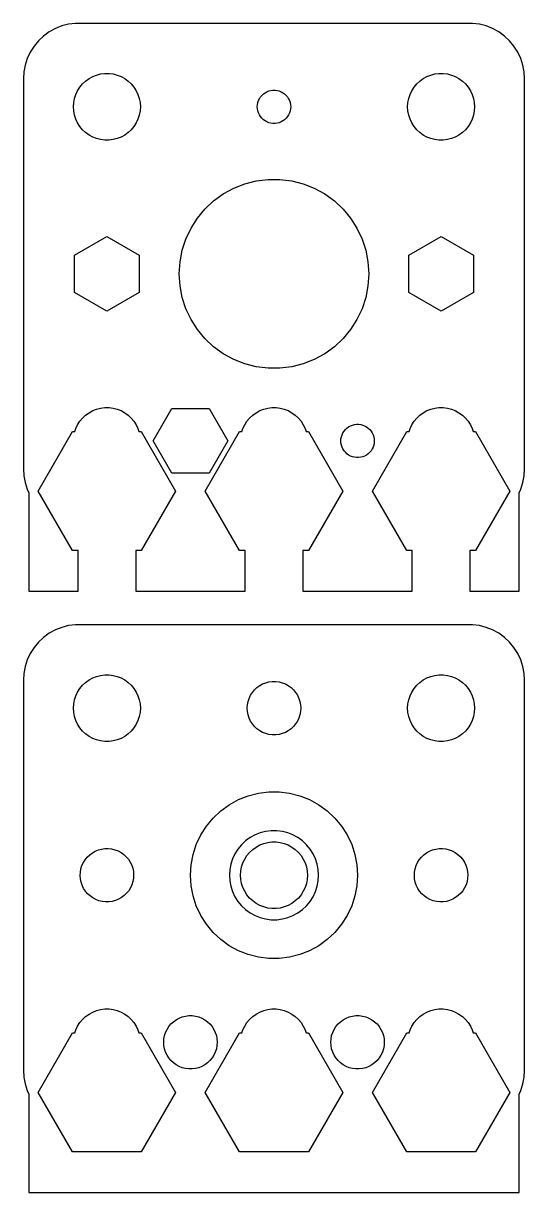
# Model space of a CAD drawing. Header units: metres. Extents: x -22 to 22, y -28 to 184.
# Drawn here: x -22.5 to 22.5, y -28.5 to 76.5 of the extents above; entities that cross this region are included whole.
import ezdxf

# ---------------------------------------------------------------- set-up
doc = ezdxf.new("R2010")
doc.units = ezdxf.units.M

msp = doc.modelspace()

# ---------------------------------------------------------------- linework, layer by layer
for p, q in [((-20.1791, 75.7216), (-20.6871, 75.3526)), ((-19.6289, 76.0241), (-20.1791, 75.7216)), ((-19.0451, 76.2553), (-19.6289, 76.0241)), ((-18.4369, 76.4114), (-19.0451, 76.2553)), ((-17.8139, 76.4901), (-18.4369, 76.4114)), ((17.8139, 76.4901), (-17.8139, 76.4901)), ((18.4369, 76.4114), (17.8139, 76.4901)), ((19.0451, 76.2553), (18.4369, 76.4114)), ((19.6289, 76.0241), (19.0451, 76.2553)), ((20.1791, 75.7216), (19.6289, 76.0241)), ((20.6871, 75.3526), (20.1791, 75.7216)), ((-21.1448, 74.9227), (-21.5451, 74.4389)), ((-20.6871, 75.3526), (-21.1448, 74.9227)), ((21.1448, 74.9227), (20.6871, 75.3526)), ((21.5451, 74.4389), (21.1448, 74.9227)), ((-21.8815, 73.9088), (-22.1489, 73.3406)), ((-21.5451, 74.4389), (-21.8815, 73.9088)), ((21.8815, 73.9088), (21.5451, 74.4389)), ((22.1489, 73.3406), (21.8815, 73.9088)), ((-22.3429, 72.7434), (-22.4606, 72.1267)), ((-22.1489, 73.3406), (-22.3429, 72.7434)), ((22.3429, 72.7434), (22.1489, 73.3406)), ((22.4606, 72.1267), (22.3429, 72.7434)), ((-22.4606, 72.1267), (-22.5, 71.5)), ((-22.5, 71.5), (-22.5, 36.5)), ((-16.9123, 71.3115), (-16.6075, 71.533)), ((-16.6075, 71.533), (-16.2773, 71.7145)), ((-16.2773, 71.7145), (-15.927, 71.8532)), ((-15.927, 71.8532), (-15.5621, 71.9469)), ((-15.5621, 71.9469), (-15.1884, 71.9941)), ((-15.1884, 71.9941), (-14.8116, 71.9941)), ((-14.8116, 71.9941), (-14.4379, 71.9469)), ((-14.4379, 71.9469), (-14.0729, 71.8532)), ((-14.0729, 71.8532), (-13.7227, 71.7145)), ((-13.7227, 71.7145), (-13.3925, 71.533)), ((-13.3925, 71.533), (-13.0877, 71.3115)), ((13.0877, 71.3115), (13.3925, 71.533)), ((13.3925, 71.533), (13.7227, 71.7145)), ((13.7227, 71.7145), (14.0729, 71.8532)), ((14.0729, 71.8532), (14.4379, 71.9469)), ((14.4379, 71.9469), (14.8116, 71.9941)), ((14.8116, 71.9941), (15.1884, 71.9941)), ((15.1884, 71.9941), (15.5621, 71.9469)), ((15.5621, 71.9469), (15.927, 71.8532)), ((15.927, 71.8532), (16.2773, 71.7145)), ((16.2773, 71.7145), (16.6075, 71.533)), ((16.6075, 71.533), (16.9123, 71.3115)), ((22.5, 71.5), (22.4606, 72.1267)), ((22.5, 36.5), (22.5, 71.5)), ((-17.7893, 70.1044), (-17.6289, 70.4453)), ((-17.6289, 70.4453), (-17.427, 70.7634)), ((-17.427, 70.7634), (-17.1869, 71.0536)), ((-17.1869, 71.0536), (-16.9123, 71.3115)), ((-13.0877, 71.3115), (-12.8131, 71.0536)), ((-12.8131, 71.0536), (-12.5729, 70.7634)), ((-12.5729, 70.7634), (-12.3711, 70.4453)), ((-12.3711, 70.4453), (-12.2107, 70.1044)), ((-0.803726, 70.2665), (-0.638657, 70.3572)), ((-0.638657, 70.3572), (-0.463516, 70.4266)), ((-0.463516, 70.4266), (-0.281067, 70.4734)), ((-0.281067, 70.4734), (-0.094177, 70.497)), ((-0.094177, 70.497), (0.094177, 70.497)), ((0.094177, 70.497), (0.281067, 70.4734)), ((0.281067, 70.4734), (0.463516, 70.4266)), ((0.463516, 70.4266), (0.638657, 70.3572)), ((0.638657, 70.3572), (0.803726, 70.2665)), ((12.2107, 70.1044), (12.3711, 70.4453)), ((12.3711, 70.4453), (12.5729, 70.7634)), ((12.5729, 70.7634), (12.8131, 71.0536)), ((12.8131, 71.0536), (13.0877, 71.3115)), ((16.9123, 71.3115), (17.1869, 71.0536)), ((17.1869, 71.0536), (17.427, 70.7634)), ((17.427, 70.7634), (17.6289, 70.4453)), ((17.6289, 70.4453), (17.7893, 70.1044)), ((-18, 69), (-17.9763, 69.376)), ((-17.9763, 69.376), (-17.9057, 69.7461)), ((-17.9057, 69.7461), (-17.7893, 70.1044)), ((-12.2107, 70.1044), (-12.0942, 69.7461)), ((-12.0942, 69.7461), (-12.0237, 69.376)), ((-12.0237, 69.376), (-12, 69)), ((-1.48816, 69.188), (-1.45287, 69.373)), ((-1.45287, 69.373), (-1.39465, 69.5522)), ((-1.39465, 69.5522), (-1.31445, 69.7226)), ((-1.31445, 69.7226), (-1.21352, 69.8817)), ((-1.21352, 69.8817), (-1.09344, 70.0268)), ((-1.09344, 70.0268), (-0.956131, 70.1558)), ((-0.956131, 70.1558), (-0.803726, 70.2665)), ((0.803726, 70.2665), (0.956131, 70.1558)), ((0.956131, 70.1558), (1.09344, 70.0268)), ((1.09344, 70.0268), (1.21352, 69.8817)), ((1.21352, 69.8817), (1.31445, 69.7226)), ((1.31445, 69.7226), (1.39465, 69.5522)), ((1.39465, 69.5522), (1.45287, 69.373)), ((1.45287, 69.373), (1.48816, 69.188)), ((12, 69), (12.0237, 69.376)), ((12.0237, 69.376), (12.0942, 69.7461)), ((12.0942, 69.7461), (12.2107, 70.1044)), ((17.7893, 70.1044), (17.9057, 69.7461)), ((17.9057, 69.7461), (17.9763, 69.376)), ((17.9763, 69.376), (18, 69)), ((-17.9763, 68.624), (-18, 69)), ((-17.9057, 68.2539), (-17.9763, 68.624)), ((-17.7893, 67.8956), (-17.9057, 68.2539)), ((-12.0942, 68.2539), (-12.2107, 67.8956)), ((-12.0237, 68.624), (-12.0942, 68.2539)), ((-12, 69), (-12.0237, 68.624)), ((-1.5, 69), (-1.48816, 69.188)), ((-1.48816, 68.812), (-1.5, 69)), ((-1.45287, 68.627), (-1.48816, 68.812)), ((-1.39465, 68.4478), (-1.45287, 68.627)), ((-1.31445, 68.2774), (-1.39465, 68.4478)), ((-1.21352, 68.1183), (-1.31445, 68.2774)), ((1.31445, 68.2774), (1.21352, 68.1183)), ((1.39465, 68.4478), (1.31445, 68.2774)), ((1.45287, 68.627), (1.39465, 68.4478)), ((1.48816, 68.812), (1.45287, 68.627)), ((1.48816, 69.188), (1.5, 69)), ((1.5, 69), (1.48816, 68.812)), ((12.0237, 68.624), (12, 69)), ((12.0942, 68.2539), (12.0237, 68.624)), ((12.2107, 67.8956), (12.0942, 68.2539)), ((17.9057, 68.2539), (17.7893, 67.8956)), ((17.9763, 68.624), (17.9057, 68.2539)), ((18, 69), (17.9763, 68.624)), ((-17.6289, 67.5547), (-17.7893, 67.8956)), ((-17.427, 67.2366), (-17.6289, 67.5547)), ((-17.1869, 66.9464), (-17.427, 67.2366)), ((-12.5729, 67.2366), (-12.8131, 66.9464)), ((-12.3711, 67.5547), (-12.5729, 67.2366)), ((-12.2107, 67.8956), (-12.3711, 67.5547)), ((-1.09344, 67.9732), (-1.21352, 68.1183)), ((-0.956131, 67.8442), (-1.09344, 67.9732)), ((-0.803726, 67.7335), (-0.956131, 67.8442)), ((-0.638657, 67.6427), (-0.803726, 67.7335)), ((-0.463516, 67.5734), (-0.638657, 67.6427)), ((-0.281067, 67.5266), (-0.463516, 67.5734)), ((-0.094177, 67.5029), (-0.281067, 67.5266)), ((0.094177, 67.5029), (-0.094177, 67.5029)), ((0.281067, 67.5266), (0.094177, 67.5029)), ((0.463516, 67.5734), (0.281067, 67.5266)), ((0.638657, 67.6427), (0.463516, 67.5734)), ((0.803726, 67.7335), (0.638657, 67.6427)), ((0.956131, 67.8442), (0.803726, 67.7335)), ((1.09344, 67.9732), (0.956131, 67.8442)), ((1.21352, 68.1183), (1.09344, 67.9732)), ((12.3711, 67.5547), (12.2107, 67.8956)), ((12.5729, 67.2366), (12.3711, 67.5547)), ((12.8131, 66.9464), (12.5729, 67.2366)), ((17.427, 67.2366), (17.1869, 66.9464)), ((17.6289, 67.5547), (17.427, 67.2366)), ((17.7893, 67.8956), (17.6289, 67.5547)), ((-16.9123, 66.6884), (-17.1869, 66.9464)), ((-16.6075, 66.467), (-16.9123, 66.6884)), ((-16.2773, 66.2855), (-16.6075, 66.467)), ((-15.927, 66.1468), (-16.2773, 66.2855)), ((-15.5621, 66.0531), (-15.927, 66.1468)), ((-14.0729, 66.1468), (-14.4379, 66.0531)), ((-13.7227, 66.2855), (-14.0729, 66.1468)), ((-13.3925, 66.467), (-13.7227, 66.2855)), ((-13.0877, 66.6884), (-13.3925, 66.467)), ((-12.8131, 66.9464), (-13.0877, 66.6884)), ((13.0877, 66.6884), (12.8131, 66.9464)), ((13.3925, 66.467), (13.0877, 66.6884)), ((13.7227, 66.2855), (13.3925, 66.467)), ((14.0729, 66.1468), (13.7227, 66.2855)), ((14.4379, 66.0531), (14.0729, 66.1468)), ((15.927, 66.1468), (15.5621, 66.0531)), ((16.2773, 66.2855), (15.927, 66.1468)), ((16.6075, 66.467), (16.2773, 66.2855)), ((16.9123, 66.6884), (16.6075, 66.467)), ((17.1869, 66.9464), (16.9123, 66.6884)), ((-15.1884, 66.0059), (-15.5621, 66.0531)), ((-14.8116, 66.0059), (-15.1884, 66.0059)), ((-14.4379, 66.0531), (-14.8116, 66.0059)), ((14.8116, 66.0059), (14.4379, 66.0531)), ((15.1884, 66.0059), (14.8116, 66.0059)), ((15.5621, 66.0531), (15.1884, 66.0059)), ((-3.61911, 61.691), (-2.62663, 62.084)), ((-2.62663, 62.084), (-1.59273, 62.3494)), ((-1.59273, 62.3494), (-0.533707, 62.4832)), ((-0.533707, 62.4832), (0.533707, 62.4832)), ((0.533707, 62.4832), (1.59273, 62.3494)), ((1.59273, 62.3494), (2.62663, 62.084)), ((2.62663, 62.084), (3.61911, 61.691)), ((-5.41809, 60.5494), (-4.55452, 61.1768)), ((-4.55452, 61.1768), (-3.61911, 61.691)), ((3.61911, 61.691), (4.55452, 61.1768)), ((4.55452, 61.1768), (5.41809, 60.5494)), ((-6.19623, 59.8186), (-5.41809, 60.5494)), ((5.41809, 60.5494), (6.19623, 59.8186)), ((-7.44859, 58.0949), (-6.87663, 58.9962)), ((-6.87663, 58.9962), (-6.19623, 59.8186)), ((6.19623, 59.8186), (6.87663, 58.9962)), ((6.87663, 58.9962), (7.44859, 58.0949)), ((-7.90309, 57.129), (-7.44859, 58.0949)), ((7.44859, 58.0949), (7.90309, 57.129)), ((-17.8982, 55.6733), (-15, 57.3466)), ((-15, 57.3466), (-12.1018, 55.6733)), ((-8.23296, 56.1139), (-7.90309, 57.129)), ((7.90309, 57.129), (8.23296, 56.1139)), ((12.1018, 55.6733), (15, 57.3466)), ((15, 57.3466), (17.8982, 55.6733)), ((-17.8982, 52.3267), (-17.8982, 55.6733)), ((-12.1018, 55.6733), (-12.1018, 52.3267)), ((-8.43297, 55.0653), (-8.23296, 56.1139)), ((8.23296, 56.1139), (8.43297, 55.0653)), ((12.1018, 52.3267), (12.1018, 55.6733)), ((17.8982, 55.6733), (17.8982, 52.3267)), ((-8.5, 54), (-8.43297, 55.0653)), ((8.43297, 55.0653), (8.5, 54)), ((-8.43297, 52.9347), (-8.5, 54)), ((8.5, 54), (8.43297, 52.9347)), ((-8.23296, 51.8861), (-8.43297, 52.9347)), ((8.43297, 52.9347), (8.23296, 51.8861)), ((-15, 50.6534), (-17.8982, 52.3267)), ((-12.1018, 52.3267), (-15, 50.6534)), ((-7.90309, 50.871), (-8.23296, 51.8861)), ((8.23296, 51.8861), (7.90309, 50.871)), ((15, 50.6534), (12.1018, 52.3267)), ((17.8982, 52.3267), (15, 50.6534)), ((-7.44859, 49.9051), (-7.90309, 50.871)), ((7.90309, 50.871), (7.44859, 49.9051)), ((-6.87663, 49.0038), (-7.44859, 49.9051)), ((7.44859, 49.9051), (6.87663, 49.0038)), ((-6.19623, 48.1814), (-6.87663, 49.0038)), ((6.87663, 49.0038), (6.19623, 48.1814)), ((-5.41809, 47.4506), (-6.19623, 48.1814)), ((-4.55452, 46.8232), (-5.41809, 47.4506)), ((5.41809, 47.4506), (4.55452, 46.8232)), ((6.19623, 48.1814), (5.41809, 47.4506)), ((-3.61911, 46.309), (-4.55452, 46.8232)), ((-2.62663, 45.916), (-3.61911, 46.309)), ((3.61911, 46.309), (2.62663, 45.916)), ((4.55452, 46.8232), (3.61911, 46.309)), ((-1.59273, 45.6506), (-2.62663, 45.916)), ((-0.533707, 45.5168), (-1.59273, 45.6506)), ((0.533707, 45.5168), (-0.533707, 45.5168)), ((1.59273, 45.6506), (0.533707, 45.5168)), ((2.62663, 45.916), (1.59273, 45.6506)), ((-17.427, 40.7634), (-17.1869, 41.0536)), ((-17.1869, 41.0536), (-16.9123, 41.3116)), ((-16.9123, 41.3116), (-16.6075, 41.533)), ((-16.6075, 41.533), (-16.2773, 41.7145)), ((-16.2773, 41.7145), (-15.927, 41.8532)), ((-15.927, 41.8532), (-15.5621, 41.9469)), ((-15.5621, 41.9469), (-15.1884, 41.9941)), ((-15.1884, 41.9941), (-14.8116, 41.9941)), ((-14.8116, 41.9941), (-14.4379, 41.9469)), ((-14.4379, 41.9469), (-14.0729, 41.8532)), ((-14.0729, 41.8532), (-13.7227, 41.7145)), ((-13.7227, 41.7145), (-13.3925, 41.533)), ((-13.3925, 41.533), (-13.0877, 41.3116)), ((-13.0877, 41.3116), (-12.8131, 41.0536)), ((-12.8131, 41.0536), (-12.5729, 40.7634)), ((-10.8466, 39), (-9.17329, 41.8982)), ((-9.17329, 41.8982), (-5.82671, 41.8982)), ((-5.82671, 41.8982), (-4.15341, 39)), ((-2.42705, 40.7634), (-2.1869, 41.0536)), ((-2.1869, 41.0536), (-1.91226, 41.3116)), ((-1.91226, 41.3116), (-1.60747, 41.533)), ((-1.60747, 41.533), (-1.27733, 41.7145)), ((-1.27733, 41.7145), (-0.927048, 41.8532)), ((-0.927048, 41.8532), (-0.562134, 41.9469)), ((-0.562134, 41.9469), (-0.18837, 41.9941)), ((-0.18837, 41.9941), (0.18837, 41.9941)), ((0.18837, 41.9941), (0.562134, 41.9469)), ((0.562134, 41.9469), (0.927048, 41.8532)), ((0.927048, 41.8532), (1.27733, 41.7145)), ((1.27733, 41.7145), (1.60747, 41.533)), ((1.60747, 41.533), (1.91226, 41.3116)), ((1.91226, 41.3116), (2.1869, 41.0536)), ((2.1869, 41.0536), (2.42705, 40.7634)), ((12.5729, 40.7634), (12.8131, 41.0536)), ((12.8131, 41.0536), (13.0877, 41.3116)), ((13.0877, 41.3116), (13.3925, 41.533)), ((13.3925, 41.533), (13.7227, 41.7145)), ((13.7227, 41.7145), (14.0729, 41.8532)), ((14.0729, 41.8532), (14.4379, 41.9469)), ((14.4379, 41.9469), (14.8116, 41.9941)), ((14.8116, 41.9941), (15.1884, 41.9941)), ((15.1884, 41.9941), (15.5621, 41.9469)), ((15.5621, 41.9469), (15.927, 41.8532)), ((15.927, 41.8532), (16.2773, 41.7145)), ((16.2773, 41.7145), (16.6075, 41.533)), ((16.6075, 41.533), (16.9123, 41.3116)), ((16.9123, 41.3116), (17.1869, 41.0536)), ((17.1869, 41.0536), (17.427, 40.7634)), ((-17.8741, 39.8434), (-17.7893, 40.1044)), ((-17.7893, 40.1044), (-17.6289, 40.4453)), ((-17.6289, 40.4453), (-17.427, 40.7634)), ((-12.5729, 40.7634), (-12.3711, 40.4453)), ((-12.3711, 40.4453), (-12.2107, 40.1044)), ((-12.2107, 40.1044), (-12.1259, 39.8434)), ((-2.87413, 39.8434), (-2.78932, 40.1044)), ((-2.78932, 40.1044), (-2.62891, 40.4453)), ((-2.62891, 40.4453), (-2.42705, 40.7634)), ((2.42705, 40.7634), (2.62891, 40.4453)), ((2.62891, 40.4453), (2.78932, 40.1044)), ((2.78932, 40.1044), (2.87413, 39.8434)), ((6.28647, 39.8817), (6.40654, 40.0268)), ((6.40654, 40.0268), (6.54385, 40.1558)), ((6.54385, 40.1558), (6.69626, 40.2665)), ((6.69626, 40.2665), (6.86133, 40.3573)), ((6.86133, 40.3573), (7.03647, 40.4266)), ((7.03647, 40.4266), (7.21892, 40.4734)), ((7.21892, 40.4734), (7.40581, 40.4971)), ((7.40581, 40.4971), (7.59418, 40.4971)), ((7.59418, 40.4971), (7.78107, 40.4734)), ((7.78107, 40.4734), (7.96352, 40.4266)), ((7.96352, 40.4266), (8.13866, 40.3573)), ((8.13866, 40.3573), (8.30373, 40.2665)), ((8.30373, 40.2665), (8.45613, 40.1558)), ((8.45613, 40.1558), (8.59344, 40.0268)), ((8.59344, 40.0268), (8.71352, 39.8817)), ((12.1259, 39.8434), (12.2107, 40.1044)), ((12.2107, 40.1044), (12.3711, 40.4453)), ((12.3711, 40.4453), (12.5729, 40.7634)), ((17.427, 40.7634), (17.6289, 40.4453)), ((17.6289, 40.4453), (17.7893, 40.1044)), ((17.7893, 40.1044), (17.8741, 39.8434)), ((-21.17, 34.5), (-18.085, 39.8434)), ((-18.085, 39.8434), (-17.8741, 39.8434)), ((-12.1259, 39.8434), (-11.915, 39.8434)), ((-11.915, 39.8434), (-8.83, 34.5)), ((-9.17329, 36.1018), (-10.8466, 39)), ((-6.17, 34.5), (-3.08499, 39.8434)), ((-4.15341, 39), (-5.82671, 36.1018)), ((-3.08499, 39.8434), (-2.87413, 39.8434)), ((2.87413, 39.8434), (3.08499, 39.8434)), ((3.08499, 39.8434), (6.17, 34.5)), ((6, 39), (6.01183, 39.188)), ((6.01183, 38.812), (6, 39)), ((6.01183, 39.188), (6.04712, 39.373)), ((6.04712, 39.373), (6.10533, 39.5522)), ((6.10533, 39.5522), (6.18553, 39.7226)), ((6.18553, 39.7226), (6.28647, 39.8817)), ((8.71352, 39.8817), (8.81445, 39.7226)), ((8.81445, 39.7226), (8.89465, 39.5522)), ((8.83, 34.5), (11.915, 39.8434)), ((8.89465, 39.5522), (8.95287, 39.373)), ((8.95287, 39.373), (8.98816, 39.188)), ((8.98816, 39.188), (9, 39)), ((9, 39), (8.98816, 38.812)), ((11.915, 39.8434), (12.1259, 39.8434)), ((17.8741, 39.8434), (18.085, 39.8434)), ((18.085, 39.8434), (21.17, 34.5)), ((6.04712, 38.627), (6.01183, 38.812)), ((6.10533, 38.4478), (6.04712, 38.627)), ((6.18553, 38.2774), (6.10533, 38.4478)), ((6.28647, 38.1183), (6.18553, 38.2774)), ((6.40654, 37.9732), (6.28647, 38.1183)), ((6.54385, 37.8442), (6.40654, 37.9732)), ((6.69626, 37.7335), (6.54385, 37.8442)), ((8.45613, 37.8442), (8.30373, 37.7335)), ((8.59344, 37.9732), (8.45613, 37.8442)), ((8.71352, 38.1183), (8.59344, 37.9732)), ((8.81445, 38.2774), (8.71352, 38.1183)), ((8.89465, 38.4478), (8.81445, 38.2774)), ((8.95287, 38.627), (8.89465, 38.4478)), ((8.98816, 38.812), (8.95287, 38.627)), ((6.86133, 37.6428), (6.69626, 37.7335)), ((7.03647, 37.5734), (6.86133, 37.6428)), ((7.21892, 37.5266), (7.03647, 37.5734)), ((7.40581, 37.503), (7.21892, 37.5266)), ((7.59418, 37.503), (7.40581, 37.503)), ((7.78107, 37.5266), (7.59418, 37.503)), ((7.96352, 37.5734), (7.78107, 37.5266)), ((8.13866, 37.6428), (7.96352, 37.5734)), ((8.30373, 37.7335), (8.13866, 37.6428)), ((-22.5, 36.5), (-22.4606, 35.8733)), ((-22.4606, 35.8733), (-22.3429, 35.2566)), ((-5.82671, 36.1018), (-9.17329, 36.1018)), ((22.3429, 35.2566), (22.4606, 35.8733)), ((22.4606, 35.8733), (22.5, 36.5)), ((-22.3429, 35.2566), (-22.1489, 34.6594)), ((-22.1489, 34.6594), (-22, 34.343)), ((22, 34.343), (22.1489, 34.6594)), ((22.1489, 34.6594), (22.3429, 35.2566)), ((-22, 34.343), (-22, 25.5)), ((-18.085, 29.1566), (-21.17, 34.5)), ((-8.83, 34.5), (-11.915, 29.1566)), ((-3.08499, 29.1566), (-6.17, 34.5)), ((6.17, 34.5), (3.08499, 29.1566)), ((11.915, 29.1566), (8.83, 34.5)), ((21.17, 34.5), (18.085, 29.1566)), ((22, 25.5), (22, 34.343)), ((-17.5942, 29.1566), (-18.085, 29.1566)), ((-17.5942, 25.5), (-17.5942, 29.1566)), ((-11.915, 29.1566), (-12.4058, 29.1566)), ((-12.4058, 29.1566), (-12.4058, 25.5)), ((-2.59418, 29.1566), (-3.08499, 29.1566)), ((-2.59418, 25.5), (-2.59418, 29.1566)), ((3.08499, 29.1566), (2.59418, 29.1566)), ((2.59418, 29.1566), (2.59418, 25.5)), ((12.4058, 29.1566), (11.915, 29.1566)), ((12.4058, 25.5), (12.4058, 29.1566)), ((18.085, 29.1566), (17.5942, 29.1566)), ((17.5942, 29.1566), (17.5942, 25.5)), ((-22, 25.5), (-17.5942, 25.5)), ((-12.4058, 25.5), (-2.59418, 25.5)), ((2.59418, 25.5), (12.4058, 25.5)), ((17.5942, 25.5), (22, 25.5)), ((-19.0451, 22.2553), (-19.6289, 22.0241)), ((-18.4369, 22.4114), (-19.0451, 22.2553)), ((-17.8139, 22.4901), (-18.4369, 22.4114)), ((17.8139, 22.4901), (-17.8139, 22.4901)), ((18.4369, 22.4114), (17.8139, 22.4901)), ((19.0451, 22.2553), (18.4369, 22.4114)), ((19.6289, 22.0241), (19.0451, 22.2553)), ((-20.6871, 21.3526), (-21.1448, 20.9227)), ((-20.1791, 21.7216), (-20.6871, 21.3526)), ((-19.6289, 22.0241), (-20.1791, 21.7216)), ((20.1791, 21.7216), (19.6289, 22.0241)), ((20.6871, 21.3526), (20.1791, 21.7216)), ((21.1448, 20.9227), (20.6871, 21.3526)), ((-21.5451, 20.4389), (-21.8815, 19.9088)), ((-21.1448, 20.9227), (-21.5451, 20.4389)), ((21.5451, 20.4389), (21.1448, 20.9227)), ((21.8815, 19.9088), (21.5451, 20.4389)), ((-22.1489, 19.3406), (-22.3429, 18.7434)), ((-21.8815, 19.9088), (-22.1489, 19.3406)), ((22.1489, 19.3406), (21.8815, 19.9088)), ((22.3429, 18.7434), (22.1489, 19.3406)), ((-22.4606, 18.1267), (-22.5, 17.5)), ((-22.3429, 18.7434), (-22.4606, 18.1267)), ((-16.2773, 17.7145), (-15.927, 17.8532)), ((-15.927, 17.8532), (-15.5621, 17.9469)), ((-15.5621, 17.9469), (-15.1884, 17.9941)), ((-15.1884, 17.9941), (-14.8116, 17.9941)), ((-14.8116, 17.9941), (-14.4379, 17.9469)), ((-14.4379, 17.9469), (-14.0729, 17.8532)), ((-14.0729, 17.8532), (-13.7227, 17.7145)), ((13.7227, 17.7145), (14.0729, 17.8532)), ((14.0729, 17.8532), (14.4379, 17.9469)), ((14.4379, 17.9469), (14.8116, 17.9941)), ((14.8116, 17.9941), (15.1884, 17.9941)), ((15.1884, 17.9941), (15.5621, 17.9469)), ((15.5621, 17.9469), (15.927, 17.8532)), ((15.927, 17.8532), (16.2773, 17.7145)), ((22.4606, 18.1267), (22.3429, 18.7434)), ((22.5, 17.5), (22.4606, 18.1267)), ((-22.5, 17.5), (-22.5, -17.5)), ((-17.427, 16.7634), (-17.1869, 17.0536)), ((-17.1869, 17.0536), (-16.9123, 17.3115)), ((-16.9123, 17.3115), (-16.6075, 17.533)), ((-16.6075, 17.533), (-16.2773, 17.7145)), ((-13.7227, 17.7145), (-13.3925, 17.533)), ((-13.3925, 17.533), (-13.0877, 17.3115)), ((-13.0877, 17.3115), (-12.8131, 17.0536)), ((-12.8131, 17.0536), (-12.5729, 16.7634)), ((-1.74951, 16.6429), (-1.52982, 16.8492)), ((-1.52982, 16.8492), (-1.28598, 17.0264)), ((-1.28598, 17.0264), (-1.02187, 17.1716)), ((-1.02187, 17.1716), (-0.741638, 17.2825)), ((-0.741638, 17.2825), (-0.449707, 17.3575)), ((-0.449707, 17.3575), (-0.150696, 17.3953)), ((-0.150696, 17.3953), (0.150696, 17.3953)), ((0.150696, 17.3953), (0.449707, 17.3575)), ((0.449707, 17.3575), (0.741638, 17.2825)), ((0.741638, 17.2825), (1.02187, 17.1716)), ((1.02187, 17.1716), (1.28598, 17.0264)), ((1.28598, 17.0264), (1.52982, 16.8492)), ((1.52982, 16.8492), (1.74951, 16.6429)), ((12.5729, 16.7634), (12.8131, 17.0536)), ((12.8131, 17.0536), (13.0877, 17.3115)), ((13.0877, 17.3115), (13.3925, 17.533)), ((13.3925, 17.533), (13.7227, 17.7145)), ((16.2773, 17.7145), (16.6075, 17.533)), ((16.6075, 17.533), (16.9123, 17.3115)), ((16.9123, 17.3115), (17.1869, 17.0536)), ((17.1869, 17.0536), (17.427, 16.7634)), ((22.5, -17.5), (22.5, 17.5)), ((-17.9057, 15.7461), (-17.7893, 16.1044)), ((-17.7893, 16.1044), (-17.6289, 16.4453)), ((-17.6289, 16.4453), (-17.427, 16.7634)), ((-12.5729, 16.7634), (-12.3711, 16.4453)), ((-12.3711, 16.4453), (-12.2107, 16.1044)), ((-12.2107, 16.1044), (-12.0942, 15.7461)), ((-2.32458, 15.5968), (-2.23146, 15.8835)), ((-2.23146, 15.8835), (-2.10313, 16.1562)), ((-2.10313, 16.1562), (-1.94164, 16.4107)), ((-1.94164, 16.4107), (-1.74951, 16.6429)), ((1.74951, 16.6429), (1.94164, 16.4107)), ((1.94164, 16.4107), (2.10313, 16.1562)), ((2.10313, 16.1562), (2.23146, 15.8835)), ((2.23146, 15.8835), (2.32458, 15.5968)), ((12.0942, 15.7461), (12.2107, 16.1044)), ((12.2107, 16.1044), (12.3711, 16.4453)), ((12.3711, 16.4453), (12.5729, 16.7634)), ((17.427, 16.7634), (17.6289, 16.4453)), ((17.6289, 16.4453), (17.7893, 16.1044)), ((17.7893, 16.1044), (17.9057, 15.7461)), ((-18, 15), (-17.9763, 15.376)), ((-17.9763, 14.624), (-18, 15)), ((-17.9763, 15.376), (-17.9057, 15.7461)), ((-12.0942, 15.7461), (-12.0237, 15.376)), ((-12.0237, 15.376), (-12, 15)), ((-12, 15), (-12.0237, 14.624)), ((-2.39999, 15), (-2.38107, 15.3008)), ((-2.38107, 14.6992), (-2.39999, 15)), ((-2.38107, 15.3008), (-2.32458, 15.5968)), ((-2.32458, 14.4031), (-2.38107, 14.6992)), ((2.32458, 15.5968), (2.38107, 15.3008)), ((2.38107, 14.6992), (2.32458, 14.4031)), ((2.38107, 15.3008), (2.39999, 15)), ((2.39999, 15), (2.38107, 14.6992)), ((12, 15), (12.0237, 15.376)), ((12.0237, 14.624), (12, 15)), ((12.0237, 15.376), (12.0942, 15.7461)), ((17.9057, 15.7461), (17.9763, 15.376)), ((17.9763, 15.376), (18, 15)), ((18, 15), (17.9763, 14.624)), ((-17.9057, 14.2539), (-17.9763, 14.624)), ((-17.7893, 13.8956), (-17.9057, 14.2539)), ((-17.6289, 13.5547), (-17.7893, 13.8956)), ((-12.2107, 13.8956), (-12.3711, 13.5547)), ((-12.0942, 14.2539), (-12.2107, 13.8956)), ((-12.0237, 14.624), (-12.0942, 14.2539)), ((-2.23146, 14.1165), (-2.32458, 14.4031)), ((-2.10313, 13.8438), (-2.23146, 14.1165)), ((-1.94164, 13.5893), (-2.10313, 13.8438)), ((2.10313, 13.8438), (1.94164, 13.5893)), ((2.23146, 14.1165), (2.10313, 13.8438)), ((2.32458, 14.4031), (2.23146, 14.1165)), ((12.0942, 14.2539), (12.0237, 14.624)), ((12.2107, 13.8956), (12.0942, 14.2539)), ((12.3711, 13.5547), (12.2107, 13.8956)), ((17.7893, 13.8956), (17.6289, 13.5547)), ((17.9057, 14.2539), (17.7893, 13.8956)), ((17.9763, 14.624), (17.9057, 14.2539)), ((-17.427, 13.2366), (-17.6289, 13.5547)), ((-17.1869, 12.9464), (-17.427, 13.2366)), ((-16.9123, 12.6884), (-17.1869, 12.9464)), ((-16.6075, 12.467), (-16.9123, 12.6884)), ((-13.0877, 12.6884), (-13.3925, 12.467)), ((-12.8131, 12.9464), (-13.0877, 12.6884)), ((-12.5729, 13.2366), (-12.8131, 12.9464)), ((-12.3711, 13.5547), (-12.5729, 13.2366)), ((-1.74951, 13.3571), (-1.94164, 13.5893)), ((-1.52982, 13.1508), (-1.74951, 13.3571)), ((-1.28598, 12.9736), (-1.52982, 13.1508)), ((-1.02187, 12.8284), (-1.28598, 12.9736)), ((-0.741638, 12.7175), (-1.02187, 12.8284)), ((-0.449707, 12.6425), (-0.741638, 12.7175)), ((-0.150696, 12.6047), (-0.449707, 12.6425)), ((0.150696, 12.6047), (-0.150696, 12.6047)), ((0.449707, 12.6425), (0.150696, 12.6047)), ((0.741638, 12.7175), (0.449707, 12.6425)), ((1.02187, 12.8284), (0.741638, 12.7175)), ((1.28598, 12.9736), (1.02187, 12.8284)), ((1.52982, 13.1508), (1.28598, 12.9736)), ((1.74951, 13.3571), (1.52982, 13.1508)), ((1.94164, 13.5893), (1.74951, 13.3571)), ((12.5729, 13.2366), (12.3711, 13.5547)), ((12.8131, 12.9464), (12.5729, 13.2366)), ((13.0877, 12.6884), (12.8131, 12.9464)), ((13.3925, 12.467), (13.0877, 12.6884)), ((16.9123, 12.6884), (16.6075, 12.467)), ((17.1869, 12.9464), (16.9123, 12.6884)), ((17.427, 13.2366), (17.1869, 12.9464)), ((17.6289, 13.5547), (17.427, 13.2366)), ((-16.2773, 12.2855), (-16.6075, 12.467)), ((-15.927, 12.1468), (-16.2773, 12.2855)), ((-15.5621, 12.0531), (-15.927, 12.1468)), ((-15.1884, 12.0059), (-15.5621, 12.0531)), ((-14.8116, 12.0059), (-15.1884, 12.0059)), ((-14.4379, 12.0531), (-14.8116, 12.0059)), ((-14.0729, 12.1468), (-14.4379, 12.0531)), ((-13.7227, 12.2855), (-14.0729, 12.1468)), ((-13.3925, 12.467), (-13.7227, 12.2855)), ((13.7227, 12.2855), (13.3925, 12.467)), ((14.0729, 12.1468), (13.7227, 12.2855)), ((14.4379, 12.0531), (14.0729, 12.1468)), ((14.8116, 12.0059), (14.4379, 12.0531)), ((15.1884, 12.0059), (14.8116, 12.0059)), ((15.5621, 12.0531), (15.1884, 12.0059)), ((15.927, 12.1468), (15.5621, 12.0531)), ((16.2773, 12.2855), (15.927, 12.1468)), ((16.6075, 12.467), (16.2773, 12.2855)), ((-2.31763, 7.13292), (-1.40535, 7.36714)), ((-1.40535, 7.36714), (-0.470917, 7.4852)), ((-0.470917, 7.4852), (0.470917, 7.4852)), ((0.470917, 7.4852), (1.40535, 7.36714)), ((1.40535, 7.36714), (2.31763, 7.13292)), ((-4.78067, 5.77884), (-4.01869, 6.33246)), ((-4.01869, 6.33246), (-3.19334, 6.78619)), ((-3.19334, 6.78619), (-2.31763, 7.13292)), ((2.31763, 7.13292), (3.19334, 6.78619)), ((3.19334, 6.78619), (4.01869, 6.33246)), ((4.01869, 6.33246), (4.78067, 5.77884)), ((-5.46725, 5.13409), (-4.78067, 5.77884)), ((4.78067, 5.77884), (5.46725, 5.13409)), ((-6.5723, 3.61314), (-6.06763, 4.40839)), ((-6.06763, 4.40839), (-5.46725, 5.13409)), ((5.46725, 5.13409), (6.06763, 4.40839)), ((6.06763, 4.40839), (6.5723, 3.61314)), ((-6.97331, 2.76093), (-6.5723, 3.61314)), ((-2.1433, 3.3773), (-2.54968, 3.08205)), ((-1.70311, 3.61929), (-2.1433, 3.3773)), ((-1.23605, 3.80421), (-1.70311, 3.61929)), ((-0.749512, 3.92914), (-1.23605, 3.80421)), ((-0.25116, 3.9921), (-0.749512, 3.92914)), ((0.25116, 3.9921), (-0.25116, 3.9921)), ((0.749512, 3.92914), (0.25116, 3.9921)), ((1.23605, 3.80421), (0.749512, 3.92914)), ((1.70311, 3.61929), (1.23605, 3.80421)), ((2.1433, 3.3773), (1.70311, 3.61929)), ((2.54968, 3.08205), (2.1433, 3.3773)), ((6.5723, 3.61314), (6.97331, 2.76093)), ((-16.3071, 2.0128), (-16.0445, 2.16075)), ((-16.0445, 2.16075), (-15.7655, 2.27464)), ((-15.7655, 2.27464), (-15.4744, 2.35265)), ((-15.4744, 2.35265), (-15.1758, 2.39355)), ((-15.1758, 2.39355), (-14.8744, 2.3967)), ((-14.8744, 2.3967), (-14.575, 2.36206)), ((-14.575, 2.36206), (-14.2823, 2.29018)), ((-14.2823, 2.29018), (-14.0009, 2.18216)), ((-14.0009, 2.18216), (-13.7353, 2.03973)), ((-7.26436, 1.86517), (-6.97331, 2.76093)), ((-3.23605, 2.35114), (-3.50522, 1.927)), ((-2.91586, 2.73817), (-3.23605, 2.35114)), ((-2.54968, 3.08205), (-2.91586, 2.73817)), ((-2.1869, 2.05363), (-1.91226, 2.31154)), ((-1.91226, 2.31154), (-1.60747, 2.53297)), ((-1.60747, 2.53297), (-1.27733, 2.71448)), ((-1.27733, 2.71448), (-0.927048, 2.85316)), ((-0.927048, 2.85316), (-0.562134, 2.94685)), ((-0.562134, 2.94685), (-0.18837, 2.99408)), ((-0.18837, 2.99408), (0.18837, 2.99408)), ((0.18837, 2.99408), (0.562134, 2.94685)), ((0.562134, 2.94685), (0.927048, 2.85316)), ((0.927048, 2.85316), (1.27733, 2.71448)), ((1.27733, 2.71448), (1.60747, 2.53297)), ((1.60747, 2.53297), (1.91226, 2.31154)), ((1.91226, 2.31154), (2.1869, 2.05363)), ((2.91586, 2.73817), (2.54968, 3.08205)), ((3.23605, 2.35114), (2.91586, 2.73817)), ((3.50522, 1.927), (3.23605, 2.35114)), ((6.97331, 2.76093), (7.26436, 1.86517)), ((13.6929, 2.0128), (13.9554, 2.16075)), ((13.9554, 2.16075), (14.2345, 2.27464)), ((14.2345, 2.27464), (14.5256, 2.35265)), ((14.5256, 2.35265), (14.8242, 2.39355)), ((14.8242, 2.39355), (15.1256, 2.3967)), ((15.1256, 2.3967), (15.425, 2.36206)), ((15.425, 2.36206), (15.7177, 2.29018)), ((15.7177, 2.29018), (15.9991, 2.18216)), ((15.9991, 2.18216), (16.2647, 2.03973)), ((-17.2406, 0.860077), (-17.1151, 1.13411)), ((-17.1151, 1.13411), (-16.9563, 1.39027)), ((-16.9563, 1.39027), (-16.7666, 1.6245)), ((-16.7666, 1.6245), (-16.5491, 1.8331)), ((-16.5491, 1.8331), (-16.3071, 2.0128)), ((-13.7353, 2.03973), (-13.4896, 1.86514)), ((-13.4896, 1.86514), (-13.2678, 1.66113)), ((-13.2678, 1.66113), (-13.0732, 1.43094)), ((-13.0732, 1.43094), (-12.9091, 1.17816)), ((-12.9091, 1.17816), (-12.7779, 0.906815)), ((-7.44086, 0.939987), (-7.26436, 1.86517)), ((-3.7191, 1.47249), (-3.87433, 0.994751)), ((-3.50522, 1.927), (-3.7191, 1.47249)), ((-2.90575, 0.746063), (-2.78932, 1.10437)), ((-2.78932, 1.10437), (-2.62891, 1.44525)), ((-2.62891, 1.44525), (-2.42705, 1.76335)), ((-2.42705, 1.76335), (-2.1869, 2.05363)), ((2.1869, 2.05363), (2.42705, 1.76335)), ((2.42705, 1.76335), (2.62891, 1.44525)), ((2.62891, 1.44525), (2.78932, 1.10437)), ((2.78932, 1.10437), (2.90575, 0.746063)), ((3.7191, 1.47249), (3.50522, 1.927)), ((3.87433, 0.994751), (3.7191, 1.47249)), ((7.26436, 1.86517), (7.44086, 0.939987)), ((12.7594, 0.860077), (12.8849, 1.13411)), ((12.8849, 1.13411), (13.0437, 1.39027)), ((13.0437, 1.39027), (13.2334, 1.6245)), ((13.2334, 1.6245), (13.4509, 1.8331)), ((13.4509, 1.8331), (13.6929, 2.0128)), ((16.2647, 2.03973), (16.5104, 1.86514)), ((16.5104, 1.86514), (16.7322, 1.66113)), ((16.7322, 1.66113), (16.9268, 1.43094)), ((16.9268, 1.43094), (17.0909, 1.17816)), ((17.0909, 1.17816), (17.2221, 0.906815)), ((-17.3999, -0.025131), (-17.3841, 0.275848)), ((-17.3841, 0.275848), (-17.3307, 0.572479)), ((-17.3307, 0.572479), (-17.2406, 0.860077)), ((-12.7779, 0.906815), (-12.6818, 0.621155)), ((-12.6818, 0.621155), (-12.6222, 0.325714)), ((-12.6222, 0.325714), (-12.6001, 0.025131)), ((-12.6001, 0.025131), (-12.6159, -0.275848)), ((-7.5, 0), (-7.44086, 0.939987)), ((-7.44086, -0.939987), (-7.5, 0)), ((-3.96844, 0.501328), (-4, 0)), ((-4, 0), (-3.96844, -0.501328)), ((-3.87433, 0.994751), (-3.96844, 0.501328)), ((-3, 0), (-2.97633, 0.375992)), ((-2.97633, -0.375992), (-3, 0)), ((-2.97633, 0.375992), (-2.90575, 0.746063)), ((2.90575, 0.746063), (2.97633, 0.375992)), ((2.97633, 0.375992), (3, 0)), ((3, 0), (2.97633, -0.375992)), ((3.96844, 0.501328), (3.87433, 0.994751)), ((4, 0), (3.96844, 0.501328)), ((3.96844, -0.501328), (4, 0)), ((7.44086, 0.939987), (7.5, 0)), ((7.5, 0), (7.44086, -0.939987)), ((12.6001, -0.025131), (12.6159, 0.275848)), ((12.6159, 0.275848), (12.6693, 0.572479)), ((12.6693, 0.572479), (12.7594, 0.860077)), ((17.2221, 0.906815), (17.3182, 0.621155)), ((17.3182, 0.621155), (17.3778, 0.325714)), ((17.3778, 0.325714), (17.3999, 0.025131)), ((17.3999, 0.025131), (17.3841, -0.275848)), ((-17.3778, -0.325714), (-17.3999, -0.025131)), ((-17.3182, -0.621155), (-17.3778, -0.325714)), ((-17.2221, -0.906815), (-17.3182, -0.621155)), ((-17.0909, -1.17816), (-17.2221, -0.906815)), ((-12.7594, -0.860077), (-12.8849, -1.13411)), ((-12.6693, -0.572479), (-12.7594, -0.860077)), ((-12.6159, -0.275848), (-12.6693, -0.572479)), ((-7.26436, -1.86517), (-7.44086, -0.939987)), ((-3.96844, -0.501328), (-3.87433, -0.994751)), ((-3.87433, -0.994751), (-3.7191, -1.47249)), ((-2.90575, -0.746063), (-2.97633, -0.375992)), ((-2.78932, -1.10437), (-2.90575, -0.746063)), ((2.90575, -0.746063), (2.78932, -1.10437)), ((2.97633, -0.375992), (2.90575, -0.746063)), ((3.7191, -1.47249), (3.87433, -0.994751)), ((3.87433, -0.994751), (3.96844, -0.501328)), ((7.44086, -0.939987), (7.26436, -1.86517)), ((12.6222, -0.325714), (12.6001, -0.025131)), ((12.6818, -0.621155), (12.6222, -0.325714)), ((12.7779, -0.906815), (12.6818, -0.621155)), ((12.9091, -1.17816), (12.7779, -0.906815)), ((17.2406, -0.860077), (17.1151, -1.13411)), ((17.3307, -0.572479), (17.2406, -0.860077)), ((17.3841, -0.275848), (17.3307, -0.572479)), ((-16.9268, -1.43094), (-17.0909, -1.17816)), ((-16.7322, -1.66113), (-16.9268, -1.43094)), ((-16.5104, -1.86514), (-16.7322, -1.66113)), ((-16.2647, -2.03973), (-16.5104, -1.86514)), ((-15.9991, -2.18216), (-16.2647, -2.03973)), ((-13.6929, -2.0128), (-13.9554, -2.16075)), ((-13.4509, -1.8331), (-13.6929, -2.0128)), ((-13.2334, -1.6245), (-13.4509, -1.8331)), ((-13.0437, -1.39027), (-13.2334, -1.6245)), ((-12.8849, -1.13411), (-13.0437, -1.39027)), ((-6.97331, -2.76093), (-7.26436, -1.86517)), ((-3.7191, -1.47249), (-3.50522, -1.927)), ((-3.50522, -1.927), (-3.23605, -2.35114)), ((-2.62891, -1.44525), (-2.78932, -1.10437)), ((-2.42705, -1.76335), (-2.62891, -1.44525)), ((-2.1869, -2.05363), (-2.42705, -1.76335)), ((-1.91226, -2.31154), (-2.1869, -2.05363)), ((2.1869, -2.05363), (1.91226, -2.31154)), ((2.42705, -1.76335), (2.1869, -2.05363)), ((2.62891, -1.44525), (2.42705, -1.76335)), ((2.78932, -1.10437), (2.62891, -1.44525)), ((3.23605, -2.35114), (3.50522, -1.927)), ((3.50522, -1.927), (3.7191, -1.47249)), ((7.26436, -1.86517), (6.97331, -2.76093)), ((13.0732, -1.43094), (12.9091, -1.17816)), ((13.2678, -1.66113), (13.0732, -1.43094)), ((13.4896, -1.86514), (13.2678, -1.66113)), ((13.7353, -2.03973), (13.4896, -1.86514)), ((14.0009, -2.18216), (13.7353, -2.03973)), ((16.3071, -2.0128), (16.0445, -2.16075)), ((16.5491, -1.8331), (16.3071, -2.0128)), ((16.7666, -1.6245), (16.5491, -1.8331)), ((16.9563, -1.39027), (16.7666, -1.6245)), ((17.1151, -1.13411), (16.9563, -1.39027)), ((-15.7177, -2.29018), (-15.9991, -2.18216)), ((-15.425, -2.36206), (-15.7177, -2.29018)), ((-15.1256, -2.3967), (-15.425, -2.36206)), ((-14.8242, -2.39355), (-15.1256, -2.3967)), ((-14.5256, -2.35265), (-14.8242, -2.39355)), ((-14.2345, -2.27464), (-14.5256, -2.35265)), ((-13.9554, -2.16075), (-14.2345, -2.27464)), ((-6.5723, -3.61314), (-6.97331, -2.76093)), ((-3.23605, -2.35114), (-2.91586, -2.73817)), ((-2.91586, -2.73817), (-2.54968, -3.08205)), ((-2.54968, -3.08205), (-2.1433, -3.3773)), ((-1.60747, -2.53297), (-1.91226, -2.31154)), ((-1.27733, -2.71448), (-1.60747, -2.53297)), ((-0.927048, -2.85316), (-1.27733, -2.71448)), ((-0.562134, -2.94685), (-0.927048, -2.85316)), ((-0.18837, -2.99408), (-0.562134, -2.94685)), ((0.18837, -2.99408), (-0.18837, -2.99408)), ((0.562134, -2.94685), (0.18837, -2.99408)), ((0.927048, -2.85316), (0.562134, -2.94685)), ((1.27733, -2.71448), (0.927048, -2.85316)), ((1.60747, -2.53297), (1.27733, -2.71448)), ((1.91226, -2.31154), (1.60747, -2.53297)), ((2.1433, -3.3773), (2.54968, -3.08205)), ((2.54968, -3.08205), (2.91586, -2.73817)), ((2.91586, -2.73817), (3.23605, -2.35114)), ((6.97331, -2.76093), (6.5723, -3.61314)), ((14.2823, -2.29018), (14.0009, -2.18216)), ((14.575, -2.36206), (14.2823, -2.29018)), ((14.8744, -2.3967), (14.575, -2.36206)), ((15.1758, -2.39355), (14.8744, -2.3967)), ((15.4744, -2.35265), (15.1758, -2.39355)), ((15.7655, -2.27464), (15.4744, -2.35265)), ((16.0445, -2.16075), (15.7655, -2.27464)), ((-6.06763, -4.40839), (-6.5723, -3.61314)), ((-2.1433, -3.3773), (-1.70311, -3.61929)), ((-1.70311, -3.61929), (-1.23605, -3.80421)), ((-1.23605, -3.80421), (-0.749512, -3.92914)), ((-0.749512, -3.92914), (-0.25116, -3.9921)), ((-0.25116, -3.9921), (0.25116, -3.9921)), ((0.25116, -3.9921), (0.749512, -3.92914)), ((0.749512, -3.92914), (1.23605, -3.80421)), ((1.23605, -3.80421), (1.70311, -3.61929)), ((1.70311, -3.61929), (2.1433, -3.3773)), ((6.5723, -3.61314), (6.06763, -4.40839)), ((-5.46725, -5.13409), (-6.06763, -4.40839)), ((-4.78067, -5.77884), (-5.46725, -5.13409)), ((5.46725, -5.13409), (4.78067, -5.77884)), ((6.06763, -4.40839), (5.46725, -5.13409)), ((-4.01869, -6.33246), (-4.78067, -5.77884)), ((4.78067, -5.77884), (4.01869, -6.33246)), ((-3.19334, -6.78619), (-4.01869, -6.33246)), ((-2.31763, -7.13292), (-3.19334, -6.78619)), ((-1.40535, -7.36714), (-2.31763, -7.13292)), ((2.31763, -7.13292), (1.40535, -7.36714)), ((3.19334, -6.78619), (2.31763, -7.13292)), ((4.01869, -6.33246), (3.19334, -6.78619)), ((-0.470917, -7.4852), (-1.40535, -7.36714)), ((0.470917, -7.4852), (-0.470917, -7.4852)), ((1.40535, -7.36714), (0.470917, -7.4852)), ((-16.9123, -12.6884), (-16.6075, -12.467)), ((-16.6075, -12.467), (-16.2773, -12.2855)), ((-16.2773, -12.2855), (-15.927, -12.1468)), ((-15.927, -12.1468), (-15.5621, -12.0531)), ((-15.5621, -12.0531), (-15.1884, -12.0059)), ((-15.1884, -12.0059), (-14.8116, -12.0059)), ((-14.8116, -12.0059), (-14.4379, -12.0531)), ((-14.4379, -12.0531), (-14.0729, -12.1468)), ((-14.0729, -12.1468), (-13.7227, -12.2855)), ((-13.7227, -12.2855), (-13.3925, -12.467)), ((-13.3925, -12.467), (-13.0877, -12.6884)), ((-1.91226, -12.6884), (-1.60747, -12.467)), ((-1.60747, -12.467), (-1.27733, -12.2855)), ((-1.27733, -12.2855), (-0.927048, -12.1468)), ((-0.927048, -12.1468), (-0.562134, -12.0531)), ((-0.562134, -12.0531), (-0.18837, -12.0059)), ((-0.18837, -12.0059), (0.18837, -12.0059)), ((0.18837, -12.0059), (0.562134, -12.0531)), ((0.562134, -12.0531), (0.927048, -12.1468)), ((0.927048, -12.1468), (1.27733, -12.2855)), ((1.27733, -12.2855), (1.60747, -12.467)), ((1.60747, -12.467), (1.91226, -12.6884)), ((13.0877, -12.6884), (13.3925, -12.467)), ((13.3925, -12.467), (13.7227, -12.2855)), ((13.7227, -12.2855), (14.0729, -12.1468)), ((14.0729, -12.1468), (14.4379, -12.0531)), ((14.4379, -12.0531), (14.8116, -12.0059)), ((14.8116, -12.0059), (15.1884, -12.0059)), ((15.1884, -12.0059), (15.5621, -12.0531)), ((15.5621, -12.0531), (15.927, -12.1468)), ((15.927, -12.1468), (16.2773, -12.2855)), ((16.2773, -12.2855), (16.6075, -12.467)), ((16.6075, -12.467), (16.9123, -12.6884)), ((-17.7893, -13.8956), (-17.6289, -13.5547)), ((-17.6289, -13.5547), (-17.427, -13.2366)), ((-17.427, -13.2366), (-17.1869, -12.9464)), ((-17.1869, -12.9464), (-16.9123, -12.6884)), ((-13.0877, -12.6884), (-12.8131, -12.9464)), ((-12.8131, -12.9464), (-12.5729, -13.2366)), ((-12.5729, -13.2366), (-12.3711, -13.5547)), ((-12.3711, -13.5547), (-12.2107, -13.8956)), ((-9.60313, -13.8438), (-9.44164, -13.5893)), ((-9.44164, -13.5893), (-9.24951, -13.3571)), ((-9.24951, -13.3571), (-9.02982, -13.1508)), ((-9.02982, -13.1508), (-8.78598, -12.9736)), ((-8.78598, -12.9736), (-8.52187, -12.8284)), ((-8.52187, -12.8284), (-8.24164, -12.7175)), ((-8.24164, -12.7175), (-7.94971, -12.6425)), ((-7.94971, -12.6425), (-7.6507, -12.6047)), ((-7.6507, -12.6047), (-7.34929, -12.6047)), ((-7.34929, -12.6047), (-7.05028, -12.6425)), ((-7.05028, -12.6425), (-6.75835, -12.7175)), ((-6.75835, -12.7175), (-6.47812, -12.8284)), ((-6.47812, -12.8284), (-6.214, -12.9736)), ((-6.214, -12.9736), (-5.97017, -13.1508)), ((-5.97017, -13.1508), (-5.75047, -13.3571)), ((-5.75047, -13.3571), (-5.55835, -13.5893)), ((-5.55835, -13.5893), (-5.39685, -13.8438)), ((-2.78932, -13.8956), (-2.62891, -13.5547)), ((-2.62891, -13.5547), (-2.42705, -13.2366)), ((-2.42705, -13.2366), (-2.1869, -12.9464)), ((-2.1869, -12.9464), (-1.91226, -12.6884)), ((1.91226, -12.6884), (2.1869, -12.9464)), ((2.1869, -12.9464), (2.42705, -13.2366)), ((2.42705, -13.2366), (2.62891, -13.5547)), ((2.62891, -13.5547), (2.78932, -13.8956)), ((5.39685, -13.8438), (5.55835, -13.5893)), ((5.55835, -13.5893), (5.75047, -13.3571)), ((5.75047, -13.3571), (5.97017, -13.1508)), ((5.97017, -13.1508), (6.214, -12.9736)), ((6.214, -12.9736), (6.47812, -12.8284)), ((6.47812, -12.8284), (6.75835, -12.7175)), ((6.75835, -12.7175), (7.05028, -12.6425)), ((7.05028, -12.6425), (7.34929, -12.6047)), ((7.34929, -12.6047), (7.6507, -12.6047)), ((7.6507, -12.6047), (7.94971, -12.6425)), ((7.94971, -12.6425), (8.24164, -12.7175)), ((8.24164, -12.7175), (8.52187, -12.8284)), ((8.52187, -12.8284), (8.78598, -12.9736)), ((8.78598, -12.9736), (9.02982, -13.1508)), ((9.02982, -13.1508), (9.24951, -13.3571)), ((9.24951, -13.3571), (9.44164, -13.5893)), ((9.44164, -13.5893), (9.60313, -13.8438)), ((12.2107, -13.8956), (12.3711, -13.5547)), ((12.3711, -13.5547), (12.5729, -13.2366)), ((12.5729, -13.2366), (12.8131, -12.9464)), ((12.8131, -12.9464), (13.0877, -12.6884)), ((16.9123, -12.6884), (17.1869, -12.9464)), ((17.1869, -12.9464), (17.427, -13.2366)), ((17.427, -13.2366), (17.6289, -13.5547)), ((17.6289, -13.5547), (17.7893, -13.8956)), ((-21.17, -19.5), (-18.085, -14.1566)), ((-18.085, -14.1566), (-17.8741, -14.1566)), ((-17.8741, -14.1566), (-17.7893, -13.8956)), ((-12.2107, -13.8956), (-12.1259, -14.1566)), ((-12.1259, -14.1566), (-11.915, -14.1566)), ((-11.915, -14.1566), (-8.83, -19.5)), ((-9.88107, -14.6992), (-9.82458, -14.4031)), ((-9.82458, -14.4031), (-9.73146, -14.1165)), ((-9.73146, -14.1165), (-9.60313, -13.8438)), ((-6.17, -19.5), (-3.08499, -14.1566)), ((-5.39685, -13.8438), (-5.26852, -14.1165)), ((-5.26852, -14.1165), (-5.1754, -14.4031)), ((-5.1754, -14.4031), (-5.11891, -14.6992)), ((-3.08499, -14.1566), (-2.87413, -14.1566)), ((-2.87413, -14.1566), (-2.78932, -13.8956)), ((2.78932, -13.8956), (2.87413, -14.1566)), ((2.87413, -14.1566), (3.08499, -14.1566)), ((3.08499, -14.1566), (6.17, -19.5)), ((5.11891, -14.6992), (5.1754, -14.4031)), ((5.1754, -14.4031), (5.26852, -14.1165)), ((5.26852, -14.1165), (5.39685, -13.8438)), ((8.83, -19.5), (11.915, -14.1566)), ((9.60313, -13.8438), (9.73146, -14.1165)), ((9.73146, -14.1165), (9.82458, -14.4031)), ((9.82458, -14.4031), (9.88107, -14.6992)), ((11.915, -14.1566), (12.1259, -14.1566)), ((12.1259, -14.1566), (12.2107, -13.8956)), ((17.7893, -13.8956), (17.8741, -14.1566)), ((17.8741, -14.1566), (18.085, -14.1566)), ((18.085, -14.1566), (21.17, -19.5)), ((-9.89999, -15), (-9.88107, -14.6992)), ((-9.88107, -15.3008), (-9.89999, -15)), ((-9.82458, -15.5968), (-9.88107, -15.3008)), ((-9.73146, -15.8835), (-9.82458, -15.5968)), ((-5.1754, -15.5968), (-5.26852, -15.8835)), ((-5.11891, -15.3008), (-5.1754, -15.5968)), ((-5.11891, -14.6992), (-5.09999, -15)), ((-5.09999, -15), (-5.11891, -15.3008)), ((5.09999, -15), (5.11891, -14.6992)), ((5.11891, -15.3008), (5.09999, -15)), ((5.1754, -15.5968), (5.11891, -15.3008)), ((5.26852, -15.8835), (5.1754, -15.5968)), ((9.82458, -15.5968), (9.73146, -15.8835)), ((9.88107, -15.3008), (9.82458, -15.5968)), ((9.88107, -14.6992), (9.89999, -15)), ((9.89999, -15), (9.88107, -15.3008)), ((-9.60313, -16.1562), (-9.73146, -15.8835)), ((-9.44164, -16.4107), (-9.60313, -16.1562)), ((-9.24951, -16.6429), (-9.44164, -16.4107)), ((-9.02982, -16.8492), (-9.24951, -16.6429)), ((-5.75047, -16.6429), (-5.97017, -16.8492)), ((-5.55835, -16.4107), (-5.75047, -16.6429)), ((-5.39685, -16.1562), (-5.55835, -16.4107)), ((-5.26852, -15.8835), (-5.39685, -16.1562)), ((5.39685, -16.1562), (5.26852, -15.8835)), ((5.55835, -16.4107), (5.39685, -16.1562)), ((5.75047, -16.6429), (5.55835, -16.4107)), ((5.97017, -16.8492), (5.75047, -16.6429)), ((9.24951, -16.6429), (9.02982, -16.8492)), ((9.44164, -16.4107), (9.24951, -16.6429)), ((9.60313, -16.1562), (9.44164, -16.4107)), ((9.73146, -15.8835), (9.60313, -16.1562)), ((-22.5, -17.5), (-22.4606, -18.1267)), ((-8.78598, -17.0264), (-9.02982, -16.8492)), ((-8.52187, -17.1716), (-8.78598, -17.0264)), ((-8.24164, -17.2825), (-8.52187, -17.1716)), ((-7.94971, -17.3575), (-8.24164, -17.2825)), ((-7.6507, -17.3953), (-7.94971, -17.3575)), ((-7.34929, -17.3953), (-7.6507, -17.3953)), ((-7.05028, -17.3575), (-7.34929, -17.3953)), ((-6.75835, -17.2825), (-7.05028, -17.3575)), ((-6.47812, -17.1716), (-6.75835, -17.2825)), ((-6.214, -17.0264), (-6.47812, -17.1716)), ((-5.97017, -16.8492), (-6.214, -17.0264)), ((6.214, -17.0264), (5.97017, -16.8492)), ((6.47812, -17.1716), (6.214, -17.0264)), ((6.75835, -17.2825), (6.47812, -17.1716)), ((7.05028, -17.3575), (6.75835, -17.2825)), ((7.34929, -17.3953), (7.05028, -17.3575)), ((7.6507, -17.3953), (7.34929, -17.3953)), ((7.94971, -17.3575), (7.6507, -17.3953)), ((8.24164, -17.2825), (7.94971, -17.3575)), ((8.52187, -17.1716), (8.24164, -17.2825)), ((8.78598, -17.0264), (8.52187, -17.1716)), ((9.02982, -16.8492), (8.78598, -17.0264)), ((22.4606, -18.1267), (22.5, -17.5)), ((-22.4606, -18.1267), (-22.3429, -18.7434)), ((-22.3429, -18.7434), (-22.1489, -19.3406)), ((22.1489, -19.3406), (22.3429, -18.7434)), ((22.3429, -18.7434), (22.4606, -18.1267)), ((-22.1489, -19.3406), (-22, -19.657)), ((-22, -19.657), (-22, -28.5)), ((-18.085, -24.8434), (-21.17, -19.5)), ((-8.83, -19.5), (-11.915, -24.8434)), ((-3.08499, -24.8434), (-6.17, -19.5)), ((6.17, -19.5), (3.08499, -24.8434)), ((11.915, -24.8434), (8.83, -19.5)), ((21.17, -19.5), (18.085, -24.8434)), ((22, -19.657), (22.1489, -19.3406)), ((22, -28.5), (22, -19.657)), ((-11.915, -24.8434), (-18.085, -24.8434)), ((3.08499, -24.8434), (-3.08499, -24.8434)), ((18.085, -24.8434), (11.915, -24.8434)), ((-22, -28.5), (22, -28.5))]:
    msp.add_line(p, q)

doc.saveas('drawing.dxf')
